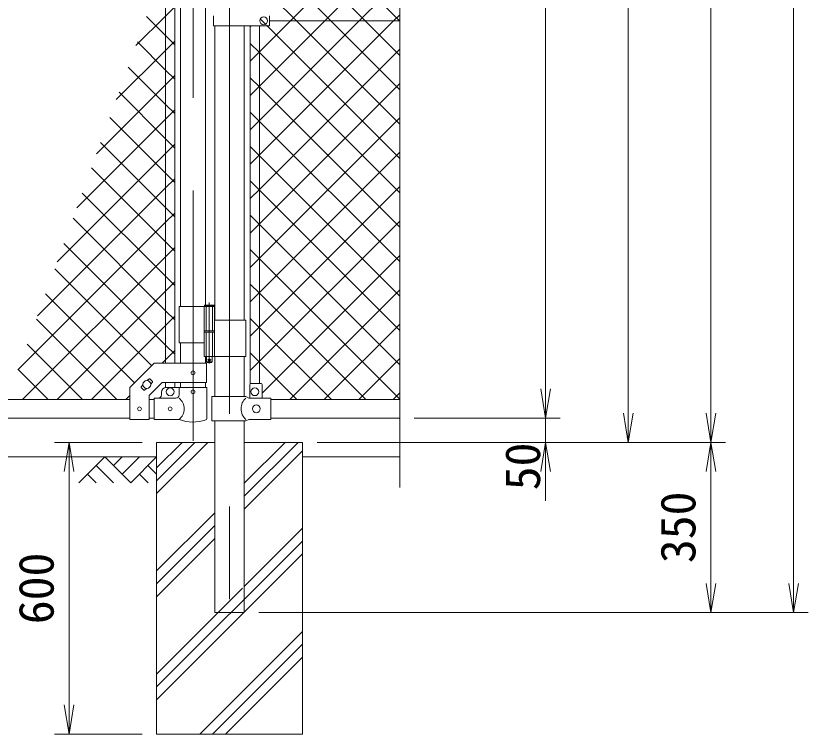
# Model space of a CAD drawing. Units: millimetres, scale not verified. Extents: x -6300 to 6300, y -4455 to 4455.
# Drawn here: x -2937 to -1308, y -1756 to -279 of the extents above; entities that cross this region are included whole.
import ezdxf
from ezdxf.enums import TextEntityAlignment as Align

# ---------------------------------------------------------------- set-up
doc = ezdxf.new("R2010")
doc.units = ezdxf.units.MM
doc.header["$LTSCALE"] = 30
doc.linetypes.add('DASHED', pattern=[7.5, 6, -1.5])
doc.linetypes.add('USER1', pattern=[50.8, 31.75, -6.35, 6.35, -6.35])
for name, color, linetype, lineweight in [('0-0_D-BMK', 2, 'USER1', 13), ('0-1_D-STR1', 1, 'Continuous', 18), ('0-2_D-STR3', 3, 'Continuous', 13), ('0-3_D-DCR-HCH', 7, 'Continuous', 9), ('0-4_D-BGD', 7, 'Continuous', 9), ('0-5_D-STR4', 7, 'Continuous', 9), ('0-6_D-STR-DIM', 7, 'Continuous', 9), ('0-7_0', 7, 'Continuous', 9), ('0-A_D-STR2', 7, 'Continuous', 9)]:
    doc.layers.add(name, color=color, linetype=linetype, lineweight=lineweight)
doc.styles.add('ＭＳ ゴシック', font='')
doc.styles.get('ＭＳ ゴシック').set_extended_font_data('MS Gothic')

# ---------------------------------------------------------------- blocks, each defined once
blk = doc.blocks.new('_Open')
at = {"layer": '0-7_0'}
blk.add_line((-30, 5), (0, 0), dxfattribs=at)
blk.add_lwpolyline([(-30, -5), (0, 0), (-30, 0)], dxfattribs=at)

msp = doc.modelspace()

# ---------------------------------------------------------------- linework, layer by layer
at = {"layer": '0-0_D-BMK'}
for p, q in [((-2497.93, 1379.08), (-2497.93, -1516.74)), ((-2573.08, 885.57), (-2573.08, -1152.82)), ((-2539.52, -868.74), (-2539.52, -993.63)), ((-2543.15, -986.66), (-2535.89, -986.66))]:
    msp.add_line(p, q, dxfattribs=at)
at = {"layer": '0-1_D-STR1'}
for p, q in [((-2598.48, -156.16), (-2598.48, -876.66)), ((-2547.68, -156.16), (-2547.68, -873.66)), ((-2528.18, -299.66), (-2528.18, -904.66)), ((-2467.68, -299.66), (-2467.68, -904.66)), ((-2598.48, -951.66), (-2598.48, -993.11)), ((-2547.68, -979.66), (-2547.68, -993.11)), ((-2528.18, -979.66), (-2528.18, -1062.06)), ((-2467.68, -979.66), (-2467.68, -1062.06)), ((-2598.48, -1033.11), (-2598.48, -1043.16)), ((-2547.68, -1033.11), (-2547.68, -1043.16)), ((-3337.28, -1068.16), (-2703.08, -1068.16)), ((-2663.08, -1068.16), (-2653.08, -1068.16)), ((-2412.93, -1068.16), (-2147.93, -1068.16)), ((-3337.28, -1106.16), (-2703.08, -1106.16)), ((-2663.08, -1106.16), (-2653.08, -1106.16)), ((-2412.93, -1106.16), (-2147.93, -1106.16)), ((-2528.18, -1112.06), (-2528.18, -1506.16)), ((-2467.68, -1112.06), (-2467.68, -1506.16)), ((-2528.18, -1506.16), (-2467.68, -1506.16))]:
    msp.add_line(p, q, dxfattribs=at)
at = {"layer": '0-2_D-STR3'}
for p, q in [((-2629.58, -158.66), (-2629.58, -993.11)), ((-2610.58, -158.66), (-2610.58, -993.11)), ((-2530.73, -278.66), (-2530.73, -299.66)), ((-2415.93, -278.66), (-2415.93, -299.66)), ((-2147.93, -289.16), (-2415.93, -289.16)), ((-2530.73, -299.66), (-2415.93, -299.66)), ((-2455.43, -1035.74), (-2455.43, -299.66)), ((-2436.43, -1035.06), (-2436.43, -299.66)), ((-2601.63, -876.66), (-2601.63, -951.66)), ((-2601.63, -876.66), (-2528.72, -876.66)), ((-2550.32, -876.66), (-2550.32, -926.66)), ((-2529.52, -874.66), (-2549.52, -874.66)), ((-2548.52, -873.66), (-2530.52, -873.66)), ((-2529.52, -874.66), (-2530.52, -873.66)), ((-2529.52, -874.66), (-2529.52, -876.66)), ((-2528.72, -876.66), (-2528.72, -926.66)), ((-2528.72, -904.66), (-2464.38, -904.66)), ((-2464.38, -904.66), (-2464.38, -979.66)), ((-2550.32, -926.66), (-2528.72, -926.66)), ((-2550.02, -926.66), (-2550.02, -929.66)), ((-2529.02, -926.66), (-2529.02, -929.66)), ((-2550.32, -929.66), (-2528.72, -929.66)), ((-2550.32, -929.66), (-2550.32, -979.66)), ((-2550.02, -929.66), (-2529.02, -929.66)), ((-2528.72, -929.66), (-2528.72, -979.66)), ((-2601.63, -951.66), (-2550.43, -951.66)), ((-2550.32, -979.66), (-2464.38, -979.66)), ((-2545.52, -979.66), (-2545.52, -990.66)), ((-2544.52, -991.66), (-2545.52, -990.66)), ((-2545.38, -1033.11), (-2545.38, -993.11)), ((-2544.52, -991.66), (-2534.52, -991.66)), ((-2534.52, -991.66), (-2533.52, -990.66)), ((-2663.48, -1025.44), (-2667.2, -1029.16)), ((-2656.41, -1031.1), (-2662.07, -1025.44)), ((-2676.03, -1037.99), (-2679.75, -1041.71)), ((-2636.51, -1033.11), (-2663.08, -1059.68)), ((-2656.41, -1032.52), (-2660.13, -1036.23)), ((-2545.38, -1033.11), (-2636.51, -1033.11)), ((-2629.58, -1033.11), (-2629.58, -1043.16)), ((-2610.58, -1033.11), (-2610.58, -1043.16)), ((-2455.93, -1037.06), (-2455.93, -1065.06)), ((-2453.93, -1035.06), (-2432.93, -1035.06)), ((-2430.93, -1037.06), (-2430.93, -1065.06)), ((-2703.08, -1109.36), (-2703.08, -1043.11)), ((-2674.09, -1048.78), (-2679.75, -1043.12)), ((-2668.96, -1045.06), (-2672.68, -1048.78)), ((-2638.08, -1058.16), (-2638.08, -1053.16)), ((-2601.63, -1043.16), (-2628.08, -1043.16)), ((-2544.53, -1043.16), (-2601.63, -1043.16)), ((-2601.63, -1043.16), (-2601.63, -1058.16)), ((-2544.53, -1043.16), (-2544.53, -1106.85)), ((-2663.08, -1109.36), (-2663.08, -1059.68)), ((-2653.08, -1065.16), (-2608.63, -1065.16)), ((-2653.08, -1109.16), (-2653.08, -1065.16)), ((-2534.03, -1062.06), (-2464.13, -1062.06)), ((-2534.03, -1062.06), (-2534.03, -1112.06)), ((-2458.13, -1065.06), (-2464.13, -1062.06)), ((-2458.13, -1065.06), (-2412.93, -1065.06)), ((-2412.93, -1109.06), (-2412.93, -1065.06)), ((-2663.08, -1109.36), (-2703.08, -1109.36)), ((-2653.08, -1109.16), (-2601.63, -1109.16)), ((-2534.03, -1112.06), (-2464.13, -1112.06)), ((-2458.13, -1109.06), (-2464.13, -1112.06)), ((-2458.13, -1109.06), (-2412.93, -1109.06))]:
    msp.add_line(p, q, dxfattribs=at)
at = {"layer": '0-2_D-STR3', "linetype": 'DASHED'}
for p, q in [((-2545.82, -876.66), (-2545.82, -926.66)), ((-2533.22, -876.66), (-2533.22, -926.66)), ((-2545.82, -929.66), (-2545.82, -979.66)), ((-2533.22, -929.66), (-2533.22, -979.66))]:
    msp.add_line(p, q, dxfattribs=at)
at = {"layer": '0-2_D-STR3'}
for points in [[(-2548.52, -873.66), (-2549.52, -874.66), (-2549.52, -876.66)], [(-2545.38, -993.11), (-2653.08, -993.11), (-2703.08, -1043.11)], [(-2533.52, -979.66), (-2533.52, -990.66), (-2545.52, -990.66)]]:
    msp.add_lwpolyline(points, dxfattribs=at)
for centre, radius in [((-2427.93, -289.16), 8), ((-2539.52, -986.66), 2.5), ((-2573.08, -1013.11), 4), ((-2668.08, -1037.11), 8), ((-2620.08, -1052.16), 8), ((-2573.08, -1052.16), 4), ((-2445.93, -1052.06), 8), ((-2683.08, -1087.11), 4), ((-2620.08, -1087.16), 4), ((-2442.93, -1087.06), 8)]:
    msp.add_circle(centre, radius, dxfattribs=at)
for centre, radius, start, end in [((-2662.78, -1026.15), 1, 45, 135), ((-2679.04, -1042.41), 1, 135, 225), ((-2657.12, -1031.81), 1, 315, 45), ((-2453.93, -1037.06), 2, 90, 180), ((-2432.93, -1037.06), 2, 0, 90), ((-2673.38, -1048.07), 1, 225, 315), ((-2645.08, -1058.16), 7, 270, 0), ((-2628.08, -1053.16), 10, 90, 180), ((-2608.63, -1058.16), 7, 270, 0), ((-2619.83, -1087.16), 28.55, 309.59418, 50.40582), ((-2445.54, -1087.06), 28.8, 130.19176, 229.80824), ((-2547.83, -1106.85), 3.3, 289.22051, 0), ((-2573.08, -1034.43), 80, 249.0916, 289.22051)]:
    msp.add_arc(centre, radius, start, end, dxfattribs=at)
at = {"layer": '0-3_D-DCR-HCH'}
for p, q in [((-2647.93, -1261.42), (-2542.67, -1156.16)), ((-2647.93, -1234.9), (-2569.19, -1156.16)), ((-2647.93, -1208.38), (-2595.71, -1156.16)), ((-2467.68, -1266.78), (-2357.06, -1156.16)), ((-2467.68, -1240.27), (-2383.57, -1156.16)), ((-2754.35, -1186.16), (-2807.57, -1239.37)), ((-2754.35, -1186.16), (-2701.14, -1239.37)), ((-2736.62, -1203.9), (-2718.88, -1186.16)), ((-2718.88, -1221.64), (-2683.4, -1186.16)), ((-2701.14, -1239.37), (-2647.93, -1186.16)), ((-2467.68, -1293.3), (-2347.93, -1173.55)), ((-2772.09, -1203.9), (-2736.45, -1239.37)), ((-2665.67, -1203.9), (-2647.93, -1221.56)), ((-2789.83, -1221.64), (-2772.01, -1239.37)), ((-2683.4, -1221.64), (-2665.59, -1239.37)), ((-2647.93, -1420.52), (-2528.18, -1300.77)), ((-2647.93, -1447.03), (-2528.18, -1327.28)), ((-2467.68, -1452.4), (-2347.93, -1332.65)), ((-2647.93, -1473.55), (-2528.18, -1353.8)), ((-2647.93, -1659.16), (-2347.93, -1359.16)), ((-2647.93, -1685.68), (-2347.93, -1385.68)), ((-2647.93, -1632.65), (-2471.44, -1456.16)), ((-2559.31, -1756.16), (-2347.93, -1544.78)), ((-2532.79, -1756.16), (-2347.93, -1571.3)), ((-2506.28, -1756.16), (-2347.93, -1597.81))]:
    msp.add_line(p, q, dxfattribs=at)
at = {"layer": '0-4_D-BGD'}
for p, q in [((-3382.93, -1186.16), (-2647.93, -1186.16)), ((-2347.93, -1186.16), (-2147.93, -1186.16))]:
    msp.add_line(p, q, dxfattribs=at)
at = {"layer": '0-5_D-STR4'}
for p, q in [((-2647.93, -1156.16), (-2647.93, -1756.16)), ((-2528.18, -1156.16), (-2647.93, -1156.16)), ((-2347.93, -1156.16), (-2467.68, -1156.16)), ((-2347.93, -1156.16), (-2347.93, -1756.16)), ((-2647.93, -1756.16), (-2347.93, -1756.16))]:
    msp.add_line(p, q, dxfattribs=at)
at = {"layer": '0-6_D-STR-DIM'}
for p, q in [((-1507.93, -1096.16), (-1507.93, 1283.84)), ((-1337.93, -1446.16), (-1337.93, 1283.84)), ((-1847.93, -1046.16), (-1847.93, 783.84)), ((-1677.93, 783.84), (-1677.93, -1096.16)), ((-2147.93, -1249.16), (-2147.93, 93.19)), ((-1847.93, -1046.16), (-1847.93, -986.16)), ((-2117.93, -1106.16), (-1817.93, -1106.16)), ((-2117.93, -1106.16), (-1817.93, -1106.16)), ((-1847.93, -1156.16), (-1847.93, -1106.16)), ((-2677.93, -1156.16), (-2857.93, -1156.16)), ((-2317.93, -1156.16), (-1817.93, -1156.16)), ((-2317.93, -1156.16), (-1477.93, -1156.16)), ((-2317.93, -1156.16), (-1477.93, -1156.16)), ((-2317.93, -1156.16), (-1647.93, -1156.16)), ((-2827.93, -1216.16), (-2827.93, -1696.16)), ((-1847.93, -1216.16), (-1847.93, -1276.16)), ((-1507.93, -1216.16), (-1507.93, -1446.16)), ((-2437.68, -1506.16), (-1307.93, -1506.16)), ((-2437.68, -1506.16), (-1477.93, -1506.16)), ((-2677.93, -1756.16), (-2857.93, -1756.16))]:
    msp.add_line(p, q, dxfattribs=at)
at = {"layer": '0-A_D-STR2'}
for p, q in [((-2148.27, -289.16), (-2436.43, -1)), ((-2372.59, -289.16), (-2147.93, -64.5)), ((-2218.98, -289.16), (-2436.43, -71.71)), ((-2289.69, -289.16), (-2436.43, -142.43)), ((-2301.88, -289.16), (-2147.93, -135.21)), ((-2231.17, -289.16), (-2147.93, -205.93)), ((-2360.4, -289.16), (-2436.43, -213.14)), ((-2629.58, -279.32), (-2610.58, -260.32)), ((-2160.45, -289.16), (-2147.93, -276.64)), ((-2690.39, -340.13), (-2629.58, -279.32)), ((-2629.58, -319.65), (-2668.7, -280.53)), ((-2436.43, -353), (-2372.59, -289.16)), ((-2436.43, -423.71), (-2301.88, -289.16)), ((-2436.43, -494.43), (-2231.17, -289.16)), ((-2436.43, -565.14), (-2160.45, -289.16)), ((-2424.1, -296.17), (-2434.93, -285.35)), ((-2147.93, -501.64), (-2360.4, -289.16)), ((-2147.93, -430.93), (-2289.69, -289.16)), ((-2147.93, -360.21), (-2218.98, -289.16)), ((-2147.93, -289.5), (-2148.27, -289.16)), ((-2455.43, -301.29), (-2453.63, -299.5)), ((-2610.58, -338.65), (-2629.58, -319.65)), ((-2629.58, -390.36), (-2687.57, -332.37)), ((-2629.58, -350.03), (-2610.58, -331.03)), ((-2436.43, -354.56), (-2455.43, -335.56)), ((-2730.85, -451.3), (-2629.58, -350.03)), ((-2455.43, -372), (-2436.43, -353)), ((-2436.43, -635.85), (-2147.93, -347.35)), ((-2147.93, -643.06), (-2436.43, -354.56)), ((-2629.58, -461.07), (-2706.44, -384.21)), ((-2610.58, -409.36), (-2629.58, -390.36)), ((-2629.58, -420.74), (-2610.58, -401.74)), ((-2436.43, -425.27), (-2455.43, -406.27)), ((-2771.32, -562.48), (-2629.58, -420.74)), ((-2436.43, -706.56), (-2147.93, -418.06)), ((-2629.58, -531.78), (-2725.3, -436.06)), ((-2455.43, -442.71), (-2436.43, -423.71)), ((-2147.93, -713.77), (-2436.43, -425.27)), ((-2610.58, -480.07), (-2629.58, -461.07)), ((-2629.58, -491.45), (-2610.58, -472.45)), ((-2629.58, -602.49), (-2744.17, -487.9)), ((-2436.43, -495.98), (-2455.43, -476.98)), ((-2436.43, -777.27), (-2147.93, -488.77)), ((-2811.78, -673.65), (-2629.58, -491.45)), ((-2455.43, -513.43), (-2436.43, -494.43)), ((-2147.93, -784.48), (-2436.43, -495.98)), ((-2610.58, -550.78), (-2629.58, -531.78)), ((-2629.58, -673.2), (-2763.04, -539.74)), ((-2629.58, -562.16), (-2610.58, -543.16)), ((-2436.43, -566.69), (-2455.43, -547.69)), ((-2852.25, -784.83), (-2629.58, -562.16)), ((-2455.43, -584.14), (-2436.43, -565.14)), ((-2436.43, -847.98), (-2147.93, -559.48)), ((-2147.93, -855.19), (-2436.43, -566.69)), ((-2629.58, -743.91), (-2781.91, -591.58)), ((-2610.58, -621.49), (-2629.58, -602.49)), ((-2629.58, -632.87), (-2610.58, -613.87)), ((-2436.43, -637.4), (-2455.43, -618.4)), ((-2892.71, -896), (-2629.58, -632.87)), ((-2436.43, -918.69), (-2147.93, -630.19)), ((-2629.58, -814.62), (-2800.78, -643.42)), ((-2455.43, -654.85), (-2436.43, -635.85)), ((-2147.93, -925.9), (-2436.43, -637.4)), ((-2610.58, -692.2), (-2629.58, -673.2)), ((-2629.58, -885.33), (-2819.65, -695.26)), ((-2629.58, -703.58), (-2610.58, -684.58)), ((-2436.43, -708.11), (-2455.43, -689.11)), ((-2933.18, -1007.18), (-2629.58, -703.58)), ((-2455.43, -725.56), (-2436.43, -706.56)), ((-2436.43, -989.4), (-2147.93, -700.9)), ((-2147.93, -996.61), (-2436.43, -708.11)), ((-2629.58, -956.04), (-2838.52, -747.11)), ((-2610.58, -762.91), (-2629.58, -743.91)), ((-2629.58, -774.29), (-2610.58, -755.29)), ((-2436.43, -778.82), (-2455.43, -759.82)), ((-2923.45, -1068.16), (-2629.58, -774.29)), ((-2455.43, -796.27), (-2436.43, -777.27)), ((-2147.93, -1067.32), (-2436.43, -778.82)), ((-2430.93, -1054.61), (-2147.93, -771.61)), ((-2658.15, -998.18), (-2857.39, -798.95)), ((-2610.58, -833.62), (-2629.58, -814.62)), ((-2629.58, -845), (-2610.58, -826)), ((-2436.43, -849.53), (-2455.43, -830.53)), ((-2852.74, -1068.16), (-2629.58, -845)), ((-2373.77, -1068.16), (-2147.93, -842.32)), ((-2693.51, -1033.54), (-2876.26, -850.79)), ((-2455.43, -866.98), (-2436.43, -847.98)), ((-2217.8, -1068.16), (-2436.43, -849.53)), ((-2610.58, -904.33), (-2629.58, -885.33)), ((-2729.59, -1068.16), (-2895.12, -902.63)), ((-2629.58, -915.71), (-2610.58, -896.71)), ((-2436.43, -920.24), (-2455.43, -901.24)), ((-2782.03, -1068.16), (-2629.58, -915.71)), ((-2455.43, -937.69), (-2436.43, -918.69)), ((-2288.51, -1068.16), (-2436.43, -920.24)), ((-2303.06, -1068.16), (-2147.93, -913.03)), ((-2800.3, -1068.16), (-2913.99, -954.47)), ((-2610.58, -975.04), (-2629.58, -956.04)), ((-2436.43, -990.95), (-2455.43, -971.95)), ((-2455.43, -1008.4), (-2436.43, -989.4)), ((-2359.22, -1068.16), (-2436.43, -990.95)), ((-2232.35, -1068.16), (-2147.93, -983.74)), ((-2871.02, -1068.16), (-2932.86, -1006.32)), ((-2161.64, -1068.16), (-2147.93, -1054.45)), ((-2711.32, -1068.16), (-2703.08, -1059.92))]:
    msp.add_line(p, q, dxfattribs=at)
for points in [[(-2147.93, -572.35), (-2420.61, -299.66), (-2421.85, -298.43)], [(-2636.27, -993.11), (-2629.58, -986.42), (-2610.58, -967.42)]]:
    msp.add_lwpolyline(points, dxfattribs=at)

# ---------------------------------------------------------------- block references
at = {"layer": '0-6_D-STR-DIM', "xscale": 2, "yscale": 2}
for p, rotation in [((-1847.93, -1106.16), 270), ((-1847.93, -1106.16), 270), ((-1677.93, -1156.16), 270), ((-1507.93, -1156.16), 270), ((-2827.93, -1156.16), 90), ((-1847.93, -1156.16), 90), ((-1507.93, -1156.16), 90), ((-1507.93, -1506.16), 270), ((-1337.93, -1506.16), 270), ((-2827.93, -1756.16), 270)]:
    msp.add_blockref('_Open', p, dxfattribs=dict(at, rotation=rotation))

# ---------------------------------------------------------------- texts
at = {"layer": '0-6_D-STR-DIM', "style": 'ＭＳ ゴシック'}
for s, p in [('50', (-1837.55, -1254.67)), ('350', (-1518.05, -1404.47)), ('600', (-2838.05, -1530.04))]:
    msp.add_text(s, height=72.14, rotation=90, dxfattribs=at).set_placement(p, align=Align.BOTTOM_LEFT)

doc.saveas('drawing.dxf')
